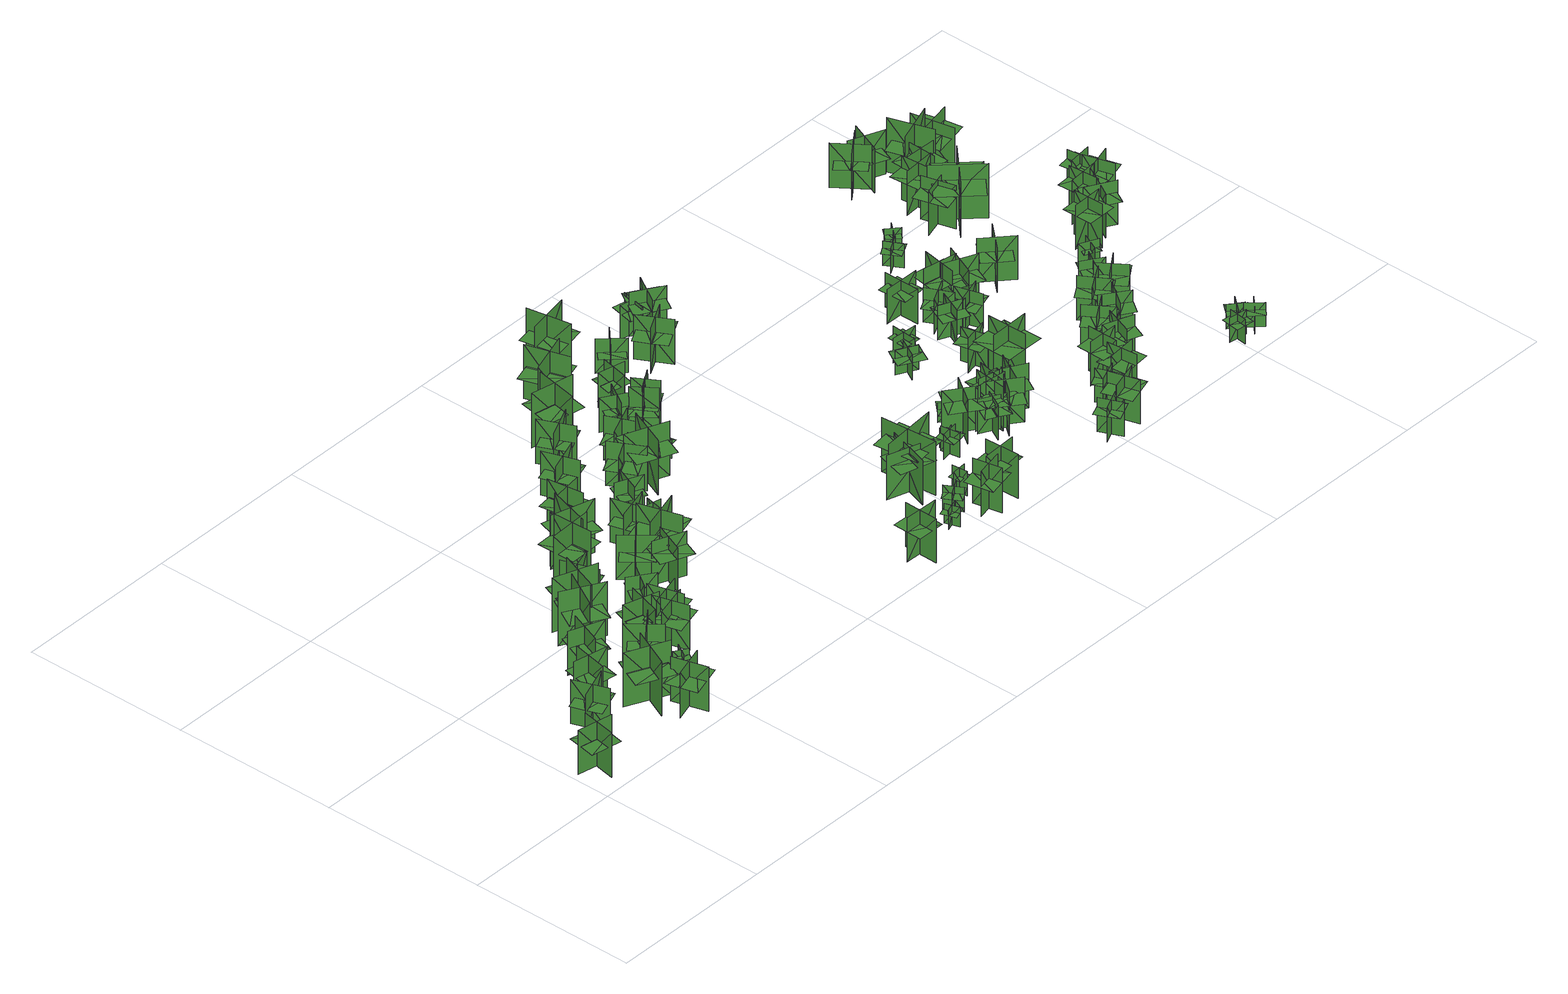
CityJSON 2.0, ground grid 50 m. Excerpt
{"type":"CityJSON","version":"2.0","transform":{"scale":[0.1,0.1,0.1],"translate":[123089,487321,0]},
"CityObjects":{
"tree1":{"type":"SolitaryVegetationObject","geometry":[{"type":"MultiSurface","lod":"1","boundaries":[[[0,1,2]],[[0,2,3]],[[4,5,6]],[[4,6,7]],[[8,9,10]],[[8,10,11]],[[8,12,13]],[[8,13,9]]]}]},
"tree2":{"type":"SolitaryVegetationObject","geometry":[{"type":"MultiSurface","lod":"1","boundaries":[[[14,15,16]],[[14,16,17]],[[18,19,20]],[[18,20,21]],[[22,23,24]],[[22,24,25]],[[22,26,27]],[[22,27,23]]]}]},
"tree3":{"type":"SolitaryVegetationObject","geometry":[{"type":"MultiSurface","lod":"1","boundaries":[[[28,29,30]],[[28,30,31]],[[32,33,34]],[[32,34,35]],[[36,37,38]],[[36,38,39]],[[36,40,41]],[[36,41,37]]]}]},
"tree4":{"type":"SolitaryVegetationObject","geometry":[{"type":"MultiSurface","lod":"1","boundaries":[[[42,43,44]],[[42,44,45]],[[46,47,48]],[[46,48,49]],[[50,51,52]],[[50,52,53]],[[50,54,55]],[[50,55,51]]]}]},
"tree5":{"type":"SolitaryVegetationObject","geometry":[{"type":"MultiSurface","lod":"1","boundaries":[[[56,57,58]],[[56,58,59]],[[60,61,62]],[[60,62,63]],[[64,65,66]],[[64,66,67]],[[64,65,68]],[[64,68,69]]]}]},
"tree6":{"type":"SolitaryVegetationObject","geometry":[{"type":"MultiSurface","lod":"1","boundaries":[[[70,71,72]],[[70,72,73]],[[74,75,76]],[[74,76,77]],[[78,79,80]],[[78,80,81]],[[78,82,83]],[[78,83,79]]]}]},
"tree7":{"type":"SolitaryVegetationObject","geometry":[{"type":"MultiSurface","lod":"1","boundaries":[[[84,85,86]],[[84,86,87]],[[88,89,90]],[[88,90,91]],[[92,93,94]],[[92,94,95]],[[92,96,97]],[[92,97,93]]]}]},
"tree8":{"type":"SolitaryVegetationObject","geometry":[{"type":"MultiSurface","lod":"1","boundaries":[[[98,99,100]],[[98,100,101]],[[102,103,104]],[[102,104,105]],[[106,107,108]],[[106,108,109]],[[106,109,110]],[[106,110,111]]]}]},
"tree9":{"type":"SolitaryVegetationObject","geometry":[{"type":"MultiSurface","lod":"1","boundaries":[[[112,113,114]],[[112,114,115]],[[116,117,118]],[[116,118,119]],[[120,121,122]],[[120,122,123]],[[120,124,125]],[[120,125,121]]]}]},
"tree10":{"type":"SolitaryVegetationObject","geometry":[{"type":"MultiSurface","lod":"1","boundaries":[[[126,127,128]],[[126,128,129]],[[130,131,132]],[[130,132,133]],[[134,135,136]],[[134,136,137]],[[134,138,139]],[[134,139,135]]]}]},
"tree11":{"type":"SolitaryVegetationObject","geometry":[{"type":"MultiSurface","lod":"1","boundaries":[[[140,141,142]],[[140,142,143]],[[144,145,146]],[[144,146,147]],[[148,149,150]],[[148,150,151]],[[148,152,153]],[[148,153,149]]]}]},
"tree12":{"type":"SolitaryVegetationObject","geometry":[{"type":"MultiSurface","lod":"1","boundaries":[[[154,155,156]],[[154,156,157]],[[158,159,160]],[[158,160,161]],[[162,163,164]],[[162,164,165]],[[162,163,166]],[[162,166,167]]]}]},
"tree13":{"type":"SolitaryVegetationObject","geometry":[{"type":"MultiSurface","lod":"1","boundaries":[[[168,169,170]],[[168,170,171]],[[172,173,174]],[[172,174,175]],[[176,177,178]],[[176,178,179]],[[176,177,180]],[[176,180,181]]]}]},
"tree14":{"type":"SolitaryVegetationObject","geometry":[{"type":"MultiSurface","lod":"1","boundaries":[[[182,183,184]],[[182,184,185]],[[186,187,188]],[[186,188,189]],[[190,191,192]],[[190,192,193]],[[190,194,195]],[[190,195,191]]]}]},
"tree15":{"type":"SolitaryVegetationObject","geometry":[{"type":"MultiSurface","lod":"1","boundaries":[[[196,197,198]],[[196,198,199]],[[200,201,202]],[[200,202,203]],[[204,205,206]],[[204,206,207]],[[204,208,209]],[[204,209,205]]]}]},
"tree16":{"type":"SolitaryVegetationObject","geometry":[{"type":"MultiSurface","lod":"1","boundaries":[[[210,211,212]],[[210,212,213]],[[214,215,216]],[[214,216,217]],[[218,219,220]],[[218,220,221]],[[218,222,223]],[[218,223,219]]]}]},
"tree17":{"type":"SolitaryVegetationObject","geometry":[{"type":"MultiSurface","lod":"1","boundaries":[[[224,225,226]],[[224,226,227]],[[228,229,230]],[[228,230,231]],[[232,233,234]],[[232,234,235]],[[232,236,237]],[[232,237,233]]]}]},
"tree18":{"type":"SolitaryVegetationObject","geometry":[{"type":"MultiSurface","lod":"1","boundaries":[[[238,239,240]],[[238,240,241]],[[242,243,244]],[[242,244,245]],[[246,247,248]],[[246,248,249]],[[246,250,251]],[[246,251,247]]]}]},
"tree19":{"type":"SolitaryVegetationObject","geometry":[{"type":"MultiSurface","lod":"1","boundaries":[[[252,253,254]],[[252,254,255]],[[256,257,258]],[[256,258,259]],[[260,261,262]],[[260,262,263]],[[260,263,264]],[[260,264,265]]]}]},
"tree20":{"type":"SolitaryVegetationObject","geometry":[{"type":"MultiSurface","lod":"1","boundaries":[[[266,267,268]],[[266,268,269]],[[270,271,272]],[[270,272,273]],[[274,275,276]],[[274,276,277]],[[274,275,278]],[[274,278,279]]]}]},
"tree21":{"type":"SolitaryVegetationObject","geometry":[{"type":"MultiSurface","lod":"1","boundaries":[[[280,281,282]],[[280,282,283]],[[284,285,286]],[[284,286,287]],[[288,289,290]],[[288,290,291]],[[288,292,293]],[[288,293,289]]]}]},
"tree22":{"type":"SolitaryVegetationObject","geometry":[{"type":"MultiSurface","lod":"1","boundaries":[[[294,295,296]],[[294,296,297]],[[298,299,300]],[[298,300,301]],[[302,303,304]],[[302,304,305]],[[302,306,307]],[[302,307,303]]]}]},
"tree23":{"type":"SolitaryVegetationObject","geometry":[{"type":"MultiSurface","lod":"1","boundaries":[[[308,309,310]],[[308,310,311]],[[312,313,314]],[[312,314,315]],[[316,317,318]],[[316,318,319]],[[316,320,321]],[[316,321,317]]]}]},
"tree24":{"type":"SolitaryVegetationObject","geometry":[{"type":"MultiSurface","lod":"1","boundaries":[[[322,323,324]],[[322,324,325]],[[326,327,328]],[[326,328,329]],[[330,331,332]],[[330,332,333]],[[330,333,334]],[[330,334,335]]]}]},
"tree25":{"type":"SolitaryVegetationObject","geometry":[{"type":"MultiSurface","lod":"1","boundaries":[[[336,337,338]],[[336,338,339]],[[340,341,342]],[[340,342,343]],[[344,345,346]],[[344,346,347]],[[344,348,349]],[[344,349,345]]]}]},
"tree26":{"type":"SolitaryVegetationObject","geometry":[{"type":"MultiSurface","lod":"1","boundaries":[[[350,351,352]],[[350,352,353]],[[354,355,356]],[[354,356,357]],[[358,359,360]],[[358,360,361]],[[358,362,363]],[[358,363,359]]]}]},
"tree27":{"type":"SolitaryVegetationObject","geometry":[{"type":"MultiSurface","lod":"1","boundaries":[[[364,365,366]],[[364,366,367]],[[368,369,370]],[[368,370,371]],[[372,373,374]],[[372,374,375]],[[372,376,377]],[[372,377,373]]]}]},
"tree28":{"type":"SolitaryVegetationObject","geometry":[{"type":"MultiSurface","lod":"1","boundaries":[[[378,379,380]],[[378,380,381]],[[382,383,384]],[[382,384,385]],[[386,387,388]],[[386,388,389]],[[386,387,390]],[[386,390,391]]]}]},
"tree29":{"type":"SolitaryVegetationObject","geometry":[{"type":"MultiSurface","lod":"1","boundaries":[[[392,393,394]],[[392,394,395]],[[396,397,398]],[[396,398,399]],[[400,401,402]],[[400,402,403]],[[400,403,404]],[[400,404,405]]]}]},
"tree30":{"type":"SolitaryVegetationObject","geometry":[{"type":"MultiSurface","lod":"1","boundaries":[[[406,407,408]],[[406,408,409]],[[410,411,412]],[[410,412,413]],[[414,415,416]],[[414,416,417]],[[414,418,419]],[[414,419,415]]]}]},
"tree31":{"type":"SolitaryVegetationObject","geometry":[{"type":"MultiSurface","lod":"1","boundaries":[[[420,421,422]],[[420,422,423]],[[424,425,426]],[[424,426,427]],[[428,429,430]],[[428,430,431]],[[428,432,433]],[[428,433,429]]]}]},
"tree32":{"type":"SolitaryVegetationObject","geometry":[{"type":"MultiSurface","lod":"1","boundaries":[[[434,435,436]],[[434,436,437]],[[438,439,440]],[[438,440,441]],[[442,443,444]],[[442,444,445]],[[442,445,446]],[[442,446,447]]]}]},
"tree33":{"type":"SolitaryVegetationObject","geometry":[{"type":"MultiSurface","lod":"1","boundaries":[[[448,449,450]],[[448,450,451]],[[452,453,454]],[[452,454,455]],[[456,457,458]],[[456,458,459]],[[456,459,460]],[[456,460,461]]]}]},
"tree34":{"type":"SolitaryVegetationObject","geometry":[{"type":"MultiSurface","lod":"1","boundaries":[[[462,463,464]],[[462,464,465]],[[466,467,468]],[[466,468,469]],[[470,471,472]],[[470,472,473]],[[470,474,475]],[[470,475,471]]]}]},
"tree35":{"type":"SolitaryVegetationObject","geometry":[{"type":"MultiSurface","lod":"1","boundaries":[[[476,477,478]],[[476,478,479]],[[480,481,482]],[[480,482,483]],[[484,485,486]],[[484,486,487]],[[484,488,489]],[[484,489,485]]]}]},
"tree36":{"type":"SolitaryVegetationObject","geometry":[{"type":"MultiSurface","lod":"1","boundaries":[[[490,491,492]],[[490,492,493]],[[494,495,496]],[[494,496,497]],[[498,499,495]],[[498,495,494]],[[500,501,491]],[[500,491,490]],[[490,491,502]],[[490,502,503]],[[490,504,505]],[[490,505,491]]]}]},
"tree37":{"type":"SolitaryVegetationObject","geometry":[{"type":"MultiSurface","lod":"1","boundaries":[[[506,507,508]],[[506,508,509]],[[510,511,512]],[[510,512,513]],[[514,515,511]],[[514,511,510]],[[516,517,507]],[[516,507,506]],[[506,507,518]],[[506,518,519]],[[506,520,521]],[[506,521,507]]]}]},
"tree38":{"type":"SolitaryVegetationObject","geometry":[{"type":"MultiSurface","lod":"1","boundaries":[[[522,523,524]],[[522,524,525]],[[526,527,528]],[[526,528,529]],[[530,531,532]],[[530,532,533]],[[530,533,534]],[[530,534,535]]]}]},
"tree39":{"type":"SolitaryVegetationObject","geometry":[{"type":"MultiSurface","lod":"1","boundaries":[[[536,537,538]],[[536,538,539]],[[540,541,542]],[[540,542,543]],[[544,545,546]],[[544,546,547]],[[544,547,548]],[[544,548,549]]]}]},
"tree40":{"type":"SolitaryVegetationObject","geometry":[{"type":"MultiSurface","lod":"1","boundaries":[[[550,551,552]],[[550,552,553]],[[554,555,556]],[[554,556,557]],[[558,559,560]],[[558,560,561]],[[558,562,563]],[[558,563,559]]]}]},
"tree41":{"type":"SolitaryVegetationObject","geometry":[{"type":"MultiSurface","lod":"1","boundaries":[[[564,565,566]],[[564,566,567]],[[568,569,570]],[[568,570,571]],[[572,573,574]],[[572,574,575]],[[572,576,577]],[[572,577,573]]]}]},
"tree42":{"type":"SolitaryVegetationObject","geometry":[{"type":"MultiSurface","lod":"1","boundaries":[[[578,579,580]],[[578,580,581]],[[582,583,584]],[[582,584,585]],[[586,587,588]],[[586,588,589]],[[586,589,590]],[[586,590,591]]]}]},
"tree43":{"type":"SolitaryVegetationObject","geometry":[{"type":"MultiSurface","lod":"1","boundaries":[[[592,593,594]],[[592,594,595]],[[596,597,598]],[[596,598,599]],[[600,601,602]],[[600,602,603]],[[600,603,604]],[[600,604,605]]]}]},
"tree44":{"type":"SolitaryVegetationObject","geometry":[{"type":"MultiSurface","lod":"1","boundaries":[[[606,607,608]],[[606,608,609]],[[610,611,612]],[[610,612,613]],[[614,615,616]],[[614,616,617]],[[614,618,619]],[[614,619,615]]]}]},
"tree45":{"type":"SolitaryVegetationObject","geometry":[{"type":"MultiSurface","lod":"1","boundaries":[[[620,621,622]],[[620,622,623]],[[624,625,626]],[[624,626,627]],[[628,629,630]],[[628,630,631]],[[628,631,632]],[[628,632,633]]]}]},
"tree46":{"type":"SolitaryVegetationObject","geometry":[{"type":"MultiSurface","lod":"1","boundaries":[[[634,635,636]],[[634,636,637]],[[638,639,640]],[[638,640,641]],[[642,643,644]],[[642,644,645]],[[642,646,647]],[[642,647,643]]]}]},
"tree47":{"type":"SolitaryVegetationObject","geometry":[{"type":"MultiSurface","lod":"1","boundaries":[[[648,649,650]],[[648,650,651]],[[652,653,654]],[[652,654,655]],[[656,657,658]],[[656,658,659]],[[656,659,660]],[[656,660,661]]]}]},
"tree48":{"type":"SolitaryVegetationObject","geometry":[{"type":"MultiSurface","lod":"1","boundaries":[[[662,663,664]],[[662,664,665]],[[666,667,668]],[[666,668,669]],[[670,671,672]],[[670,672,673]],[[670,673,674]],[[670,674,675]]]}]},
"tree49":{"type":"SolitaryVegetationObject","geometry":[{"type":"MultiSurface","lod":"1","boundaries":[[[676,677,678]],[[676,678,679]],[[680,681,682]],[[680,682,683]],[[684,685,686]],[[684,686,687]],[[684,685,688]],[[684,688,689]]]}]},
"tree50":{"type":"SolitaryVegetationObject","geometry":[{"type":"MultiSurface","lod":"1","boundaries":[[[690,691,692]],[[690,692,693]],[[694,695,696]],[[694,696,697]],[[698,699,700]],[[698,700,701]],[[698,701,702]],[[698,702,703]]]}]},
"tree51":{"type":"SolitaryVegetationObject","geometry":[{"type":"MultiSurface","lod":"1","boundaries":[[[704,705,706]],[[704,706,707]],[[708,709,710]],[[708,710,711]],[[712,713,714]],[[712,714,715]],[[712,715,716]],[[712,716,717]]]}]},
"tree52":{"type":"SolitaryVegetationObject","geometry":[{"type":"MultiSurface","lod":"1","boundaries":[[[718,719,720]],[[718,720,721]],[[722,723,724]],[[722,724,725]],[[726,727,728]],[[726,728,729]],[[726,729,730]],[[726,730,731]]]}]},
"tree53":{"type":"SolitaryVegetationObject","geometry":[{"type":"MultiSurface","lod":"1","boundaries":[[[732,733,734]],[[732,734,735]],[[736,737,738]],[[736,738,739]],[[740,741,742]],[[740,742,743]],[[740,741,744]],[[740,744,745]]]}]},
"tree54":{"type":"SolitaryVegetationObject","geometry":[{"type":"MultiSurface","lod":"1","boundaries":[[[746,747,748]],[[746,748,749]],[[750,751,752]],[[750,752,753]],[[754,755,756]],[[754,756,757]],[[754,757,758]],[[754,758,759]]]}]},
"tree55":{"type":"SolitaryVegetationObject","geometry":[{"type":"MultiSurface","lod":"1","boundaries":[[[760,761,762]],[[760,762,763]],[[764,765,766]],[[764,766,767]],[[768,769,770]],[[768,770,771]],[[768,771,772]],[[768,772,773]]]}]},
"tree56":{"type":"SolitaryVegetationObject","geometry":[{"type":"MultiSurface","lod":"1","boundaries":[[[774,775,776]],[[774,776,777]],[[778,779,780]],[[778,780,781]],[[782,783,784]],[[782,784,785]],[[782,785,786]],[[782,786,787]]]}]},
"tree57":{"type":"SolitaryVegetationObject","geometry":[{"type":"MultiSurface","lod":"1","boundaries":[[[788,789,790]],[[788,790,791]],[[792,793,794]],[[792,794,795]],[[796,797,798]],[[796,798,799]],[[796,797,800]],[[796,800,801]]]}]},
"tree58":{"type":"SolitaryVegetationObject","geometry":[{"type":"MultiSurface","lod":"1","boundaries":[[[802,803,804]],[[802,804,805]],[[806,807,808]],[[806,808,809]],[[810,811,812]],[[810,812,813]],[[810,813,814]],[[810,814,815]]]}]},
"tree59":{"type":"SolitaryVegetationObject","geometry":[{"type":"MultiSurface","lod":"1","boundaries":[[[816,817,818]],[[816,818,819]],[[820,821,822]],[[820,822,823]],[[824,825,826]],[[824,826,827]],[[824,825,828]],[[824,828,829]]]}]},
"tree60":{"type":"SolitaryVegetationObject","geometry":[{"type":"MultiSurface","lod":"1","boundaries":[[[830,831,832]],[[830,832,833]],[[834,835,836]],[[834,836,837]],[[838,839,840]],[[838,840,841]],[[838,841,842]],[[838,842,843]]]}]},
"tree61":{"type":"SolitaryVegetationObject","geometry":[{"type":"MultiSurface","lod":"1","boundaries":[[[844,845,846]],[[844,846,847]],[[848,849,850]],[[848,850,851]],[[852,853,854]],[[852,854,855]],[[852,855,856]],[[852,856,857]]]}]},
"tree62":{"type":"SolitaryVegetationObject","geometry":[{"type":"MultiSurface","lod":"1","boundaries":[[[858,859,860]],[[858,860,861]],[[862,863,864]],[[862,864,865]],[[866,867,868]],[[866,868,869]],[[866,869,870]],[[866,870,871]]]}]},
"tree63":{"type":"SolitaryVegetationObject","geometry":[{"type":"MultiSurface","lod":"1","boundaries":[[[872,873,874]],[[872,874,875]],[[876,877,878]],[[876,878,879]],[[880,881,882]],[[880,882,883]],[[880,883,884]],[[880,884,885]]]}]},
"tree64":{"type":"SolitaryVegetationObject","geometry":[{"type":"MultiSurface","lod":"1","boundaries":[[[886,887,888]],[[886,888,889]],[[890,891,892]],[[890,892,893]],[[894,895,896]],[[894,896,897]],[[894,897,898]],[[894,898,899]]]}]},
"tree65":{"type":"SolitaryVegetationObject","geometry":[{"type":"MultiSurface","lod":"1","boundaries":[[[900,901,902]],[[900,902,903]],[[904,905,906]],[[904,906,907]],[[908,909,910]],[[908,910,911]],[[908,911,912]],[[908,912,913]]]}]},
"tree66":{"type":"SolitaryVegetationObject","geometry":[{"type":"MultiSurface","lod":"1","boundaries":[[[914,915,916]],[[914,916,917]],[[918,919,920]],[[918,920,921]],[[922,923,924]],[[922,924,925]],[[922,925,926]],[[922,926,927]]]}]},
"tree67":{"type":"SolitaryVegetationObject","geometry":[{"type":"MultiSurface","lod":"1","boundaries":[[[928,929,930]],[[928,930,931]],[[932,933,934]],[[932,934,935]],[[936,937,938]],[[936,938,939]],[[936,939,940]],[[936,940,941]]]}]},
"tree68":{"type":"SolitaryVegetationObject","geometry":[{"type":"MultiSurface","lod":"1","boundaries":[[[942,943,944]],[[942,944,945]],[[946,947,948]],[[946,948,949]],[[950,951,952]],[[950,952,953]],[[950,953,954]],[[950,954,955]]]}]},
"tree69":{"type":"SolitaryVegetationObject","geometry":[{"type":"MultiSurface","lod":"1","boundaries":[[[956,957,958]],[[956,958,959]],[[960,961,962]],[[960,962,963]],[[964,965,966]],[[964,966,967]],[[964,967,968]],[[964,968,969]]]}]},
"tree70":{"type":"SolitaryVegetationObject","geometry":[{"type":"MultiSurface","lod":"1","boundaries":[[[970,971,972]],[[970,972,973]],[[974,975,976]],[[974,976,977]],[[978,979,980]],[[978,980,981]],[[978,981,982]],[[978,982,983]]]}]},
"tree71":{"type":"SolitaryVegetationObject","geometry":[{"type":"MultiSurface","lod":"1","boundaries":[[[984,985,986]],[[984,986,987]],[[988,989,990]],[[988,990,991]],[[992,993,994]],[[992,994,995]],[[992,993,996]],[[992,996,997]]]}]},
"tree72":{"type":"SolitaryVegetationObject","geometry":[{"type":"MultiSurface","lod":"1","boundaries":[[[998,999,1000]],[[998,1000,1001]],[[1002,1003,1004]],[[1002,1004,1005]],[[1006,1007,1008]],[[1006,1008,1009]],[[1006,1007,1010]],[[1006,1010,1011]]]}]},
"tree73":{"type":"SolitaryVegetationObject","geometry":[{"type":"MultiSurface","lod":"1","boundaries":[[[1012,1013,1014]],[[1012,1014,1015]],[[1016,1017,1018]],[[1016,1018,1019]],[[1020,1021,1022]],[[1020,1022,1023]],[[1020,1023,1024]],[[1020,1024,1025]]]}]},
"tree74":{"type":"SolitaryVegetationObject","geometry":[{"type":"MultiSurface","lod":"1","boundaries":[[[1026,1027,1028]],[[1026,1028,1029]],[[1030,1031,1032]],[[1030,1032,1033]],[[1034,1035,1036]],[[1034,1036,1037]],[[1034,1037,1038]],[[1034,1038,1039]]]}]},
"tree75":{"type":"SolitaryVegetationObject","geometry":[{"type":"MultiSurface","lod":"1","boundaries":[[[1040,1041,1042]],[[1040,1042,1043]],[[1044,1045,1046]],[[1044,1046,1047]],[[1048,1049,1050]],[[1048,1050,1051]],[[1048,1049,1052]],[[1048,1052,1053]]]}]},
"tree76":{"type":"SolitaryVegetationObject","geometry":[{"type":"MultiSurface","lod":"1","boundaries":[[[1054,1055,1056]],[[1054,1056,1057]],[[1058,1059,1060]],[[1058,1060,1061]],[[1062,1063,1064]],[[1062,1064,1065]],[[1062,1063,1066]],[[1062,1066,1067]]]}]},
"tree77":{"type":"SolitaryVegetationObject","geometry":[{"type":"MultiSurface","lod":"1","boundaries":[[[1068,1069,1070]],[[1068,1070,1071]],[[1072,1073,1074]],[[1072,1074,1075]],[[1076,1077,1078]],[[1076,1078,1079]],[[1076,1079,1080]],[[1076,1080,1081]]]}]},
"tree78":{"type":"SolitaryVegetationObject","geometry":[{"type":"MultiSurface","lod":"1","boundaries":[[[1082,1083,1084]],[[1082,1084,1085]],[[1086,1087,1088]],[[1086,1088,1089]],[[1090,1091,1092]],[[1090,1092,1093]],[[1090,1093,1094]],[[1090,1094,1095]]]}]},
"tree79":{"type":"SolitaryVegetationObject","geometry":[{"type":"MultiSurface","lod":"1","boundaries":[[[1096,1097,1098]],[[1096,1098,1099]],[[1100,1101,1102]],[[1100,1102,1103]],[[1104,1105,1106]],[[1104,1106,1107]],[[1104,1107,1108]],[[1104,1108,1109]]]}]},
"tree80":{"type":"SolitaryVegetationObject","geometry":[{"type":"MultiSurface","lod":"1","boundaries":[[[1110,1111,1112]],[[1110,1112,1113]],[[1114,1115,1116]],[[1114,1116,1117]],[[1118,1119,1120]],[[1118,1120,1121]],[[1118,1121,1122]],[[1118,1122,1123]]]}]},
"tree81":{"type":"SolitaryVegetationObject","geometry":[{"type":"MultiSurface","lod":"1","boundaries":[[[1124,1125,1126]],[[1124,1126,1127]],[[1128,1129,1130]],[[1128,1130,1131]],[[1132,1133,1134]],[[1132,1134,1135]],[[1132,1135,1136]],[[1132,1136,1137]]]}]},
"tree82":{"type":"SolitaryVegetationObject","geometry":[{"type":"MultiSurface","lod":"1","boundaries":[[[1138,1139,1140]],[[1138,1140,1141]],[[1142,1143,1144]],[[1142,1144,1145]],[[1146,1147,1148]],[[1146,1148,1149]],[[1146,1149,1150]],[[1146,1150,1151]]]}]},
"tree83":{"type":"SolitaryVegetationObject","geometry":[{"type":"MultiSurface","lod":"1","boundaries":[[[1152,1153,1154]],[[1152,1154,1155]],[[1156,1157,1158]],[[1156,1158,1159]],[[1160,1161,1162]],[[1160,1162,1163]],[[1160,1163,1164]],[[1160,1164,1165]]]}]},
"tree84":{"type":"SolitaryVegetationObject","geometry":[{"type":"MultiSurface","lod":"1","boundaries":[[[1166,1167,1168]],[[1166,1168,1169]],[[1170,1171,1172]],[[1170,1172,1173]],[[1174,1175,1176]],[[1174,1176,1177]],[[1174,1177,1178]],[[1174,1178,1179]]]}]},
"tree85":{"type":"SolitaryVegetationObject","geometry":[{"type":"MultiSurface","lod":"1","boundaries":[[[1180,1181,1182]],[[1180,1182,1183]],[[1184,1185,1186]],[[1184,1186,1187]],[[1188,1189,1190]],[[1188,1190,1191]],[[1188,1191,1192]],[[1188,1192,1193]]]}]},
"tree86":{"type":"SolitaryVegetationObject","geometry":[{"type":"MultiSurface","lod":"1","boundaries":[[[1194,1195,1196]],[[1194,1196,1197]],[[1198,1199,1200]],[[1198,1200,1201]],[[1202,1203,1204]],[[1202,1204,1205]],[[1202,1205,1206]],[[1202,1206,1207]]]}]},
"tree87":{"type":"SolitaryVegetationObject","geometry":[{"type":"MultiSurface","lod":"1","boundaries":[[[1208,1209,1210]],[[1208,1210,1211]],[[1212,1213,1214]],[[1212,1214,1215]],[[1216,1217,1218]],[[1216,1218,1219]],[[1216,1219,1220]],[[1216,1220,1221]]]}]},
"tree88":{"type":"SolitaryVegetationObject","geometry":[{"type":"MultiSurface","lod":"1","boundaries":[[[1222,1223,1224]],[[1222,1224,1225]],[[1226,1227,1228]],[[1226,1228,1229]],[[1230,1231,1232]],[[1230,1232,1233]],[[1230,1233,1234]],[[1230,1234,1235]]]}]},
"tree89":{"type":"SolitaryVegetationObject","geometry":[{"type":"MultiSurface","lod":"1","boundaries":[[[1236,1237,1238]],[[1236,1238,1239]],[[1240,1241,1242]],[[1240,1242,1243]],[[1244,1245,1246]],[[1244,1246,1247]],[[1244,1247,1248]],[[1244,1248,1249]]]}]},
"tree90":{"type":"SolitaryVegetationObject","geometry":[{"type":"MultiSurface","lod":"1","boundaries":[[[1250,1251,1252]],[[1250,1252,1253]],[[1254,1255,1256]],[[1254,1256,1257]],[[1258,1259,1260]],[[1258,1260,1261]],[[1258,1261,1262]],[[1258,1262,1263]]]}]},
"tree91":{"type":"SolitaryVegetationObject","geometry":[{"type":"MultiSurface","lod":"1","boundaries":[[[1264,1265,1266]],[[1264,1266,1267]],[[1268,1269,1270]],[[1268,1270,1271]],[[1272,1273,1274]],[[1272,1274,1275]],[[1272,1276,1277]],[[1272,1277,1273]]]}]},
"tree92":{"type":"SolitaryVegetationObject","geometry":[{"type":"MultiSurface","lod":"1","boundaries":[[[1278,1279,1280]],[[1278,1280,1281]],[[1282,1283,1284]],[[1282,1284,1285]],[[1286,1287,1288]],[[1286,1288,1289]],[[1286,1289,1290]],[[1286,1290,1291]]]}]},
"tree93":{"type":"SolitaryVegetationObject","geometry":[{"type":"MultiSurface","lod":"1","boundaries":[[[1292,1293,1294]],[[1292,1294,1295]],[[1296,1297,1298]],[[1296,1298,1299]],[[1300,1301,1302]],[[1300,1302,1303]],[[1300,1304,1305]],[[1300,1305,1301]]]}]},
"tree94":{"type":"SolitaryVegetationObject","geometry":[{"type":"MultiSurface","lod":"1","boundaries":[[[1306,1307,1308]],[[1306,1308,1309]],[[1310,1311,1312]],[[1310,1312,1313]],[[1314,1315,1316]],[[1314,1316,1317]],[[1314,1317,1318]],[[1314,1318,1319]]]}]},
"tree95":{"type":"SolitaryVegetationObject","geometry":[{"type":"MultiSurface","lod":"1","boundaries":[[[1320,1321,1322]],[[1320,1322,1323]],[[1324,1325,1326]],[[1324,1326,1327]],[[1328,1329,1330]],[[1328,1330,1331]],[[1328,1331,1332]],[[1328,1332,1333]]]}]},
"tree96":{"type":"SolitaryVegetationObject","geometry":[{"type":"MultiSurface","lod":"1","boundaries":[[[1334,1335,1336]],[[1334,1336,1337]],[[1338,1339,1340]],[[1338,1340,1341]],[[1342,1343,1344]],[[1342,1344,1345]],[[1342,1346,1347]],[[1342,1347,1343]]]}]},
"tree97":{"type":"SolitaryVegetationObject","geometry":[{"type":"MultiSurface","lod":"1","boundaries":[[[1348,1349,1350]],[[1348,1350,1351]],[[1352,1353,1354]],[[1352,1354,1355]],[[1356,1357,1358]],[[1356,1358,1359]],[[1356,1359,1360]],[[1356,1360,1361]]]}]},
"tree98":{"type":"SolitaryVegetationObject","geometry":[{"type":"MultiSurface","lod":"1","boundaries":[[[1362,1363,1364]],[[1362,1364,1365]],[[1366,1367,1368]],[[1366,1368,1369]],[[1370,1371,1372]],[[1370,1372,1373]],[[1370,1373,1374]],[[1370,1374,1375]]]}]},
"tree99":{"type":"SolitaryVegetationObject","geometry":[{"type":"MultiSurface","lod":"1","boundaries":[[[1376,1377,1378]],[[1376,1378,1379]],[[1380,1381,1382]],[[1380,1382,1383]],[[1384,1385,1386]],[[1384,1386,1387]],[[1384,1387,1388]],[[1384,1388,1389]]]}]},
"tree100":{"type":"SolitaryVegetationObject","geometry":[{"type":"MultiSurface","lod":"1","boundaries":[[[1390,1391,1392]],[[1390,1392,1393]],[[1394,1395,1396]],[[1394,1396,1397]],[[1398,1399,1400]],[[1398,1400,1401]],[[1398,1401,1402]],[[1398,1402,1403]]]}]}
},
"vertices":[
[116,87,19],[10,107,19],[10,107,159],[116,87,159],[77,143,19],[77,143,159],[57,36,159],[57,36,19],[108,84,105],[16,102,105],[7,58,105],[100,41,105],[117,129,105],[24,146,105],
[134,190,20],[236,227,20],[236,227,160],[134,190,160],[196,162,20],[196,162,160],[159,263,160],[159,263,20],[139,196,106],[228,229,106],[213,270,106],[124,238,106],[155,153,106],[243,186,106],
[275,344,19],[254,238,19],[254,238,160],[275,344,160],[219,306,19],[219,306,160],[325,285,160],[325,285,19],[278,336,106],[259,243,106],[303,235,106],[321,328,106],[233,345,106],[215,252,106],
[424,157,16],[304,213,16],[304,213,187],[424,157,187],[395,235,16],[395,235,187],[339,115,187],[339,115,16],[414,156,121],[310,205,121],[287,156,121],[391,107,121],[438,206,121],[334,255,121],
[462,102,19],[361,72,19],[361,72,160],[462,102,160],[399,136,19],[429,35,19],[429,35,160],[399,136,160],[462,106,113],[360,75,113],[375,25,113],[477,55,113],[348,116,113],[449,147,113],
[368,430,21],[328,329,21],[328,329,161],[368,430,161],[306,402,21],[306,402,161],[406,363,161],[406,363,21],[369,422,107],[334,334,107],[375,318,107],[410,406,107],[327,438,107],[292,351,107],
[422,240,22],[506,308,22],[506,308,162],[422,240,162],[489,233,22],[489,233,162],[422,318,162],[422,318,22],[425,248,108],[498,307,108],[471,341,108],[397,282,108],[453,212,108],[527,271,108],
[501,182,24],[524,220,24],[524,220,86],[501,182,86],[530,189,24],[492,211,24],[492,211,86],[530,189,86],[530,189,68],[541,208,68],[503,230,68],[492,211,68],[480,192,68],[518,170,68],
[468,529,17],[404,413,17],[404,413,188],[468,529,188],[389,506,17],[389,506,188],[504,442,188],[504,442,17],[468,519,122],[413,418,122],[460,392,122],[516,494,122],[420,546,122],[364,445,122],
[542,506,21],[418,552,21],[418,552,193],[542,506,193],[507,581,21],[507,581,193],[461,457,193],[461,457,21],[532,504,127],[424,544,127],[405,494,127],[513,453,127],[552,556,127],[444,596,127],
[588,341,19],[484,373,19],[484,373,159],[588,341,159],[555,401,19],[555,401,159],[524,298,159],[524,298,19],[580,339,105],[489,367,105],[477,325,105],[567,297,105],[593,383,105],[503,411,105],
[593,243,18],[565,345,18],[565,345,159],[593,243,159],[629,306,18],[527,278,18],[527,278,159],[629,306,159],[597,244,112],[568,346,112],[517,332,112],[546,230,112],[610,357,112],[638,255,112],
[618,282,21],[589,384,21],[589,384,162],[618,282,162],[652,345,21],[551,316,21],[551,316,162],[652,345,162],[621,283,115],[592,385,115],[541,370,115],[570,268,115],[633,396,115],[662,295,115],
[518,613,24],[553,510,24],[553,510,164],[518,613,164],[488,552,24],[488,552,164],[591,587,164],[591,587,24],[524,608,110],[555,518,110],[596,533,110],[566,622,110],[481,593,110],[511,504,110],
[657,479,22],[609,409,22],[609,409,131],[657,479,131],[605,469,22],[605,469,131],[675,421,131],[675,421,22],[656,472,89],[615,412,89],[643,392,89],[685,453,89],[627,492,89],[586,432,89],
[631,609,21],[627,741,21],[627,741,192],[631,609,192],[687,670,21],[687,670,192],[555,666,192],[555,666,21],[625,617,126],[622,733,126],[569,731,126],[572,616,126],[681,619,126],[678,734,126],
[695,578,21],[764,494,21],[764,494,161],[695,578,161],[689,510,21],[689,510,161],[773,579,161],[773,579,21],[703,575,107],[763,502,107],[797,530,107],[737,603,107],[668,546,107],[728,473,107],
[618,731,20],[745,694,20],[745,694,191],[618,731,191],[658,659,20],[658,659,191],[695,786,191],[695,786,20],[627,734,125],[738,701,125],[753,753,125],[642,785,125],[612,680,125],[723,648,125],
[794,518,21],[757,426,21],[757,426,160],[794,518,160],[733,493,21],[825,455,21],[825,455,160],[733,493,160],[733,493,121],[714,447,121],[807,409,121],[825,455,121],[844,502,121],[752,539,121],
[757,518,21],[881,555,21],[881,555,193],[757,518,193],[835,477,21],[798,601,21],[798,601,193],[835,477,193],[759,514,136],[882,551,136],[864,613,136],[740,576,136],[897,501,136],[773,464,136],
[774,758,21],[758,865,21],[758,865,161],[774,758,161],[814,813,21],[814,813,161],[707,797,161],[707,797,21],[769,765,107],[755,858,107],[711,852,107],[725,758,107],[814,771,107],[800,865,107],
[775,623,19],[879,652,19],[879,652,159],[775,623,159],[835,590,19],[835,590,159],[805,695,159],[805,695,19],[781,629,105],[872,655,105],[860,697,105],[769,671,105],[793,585,105],[884,611,105],
[811,884,21],[913,919,21],[913,919,161],[811,884,161],[872,855,21],[872,855,161],[837,957,161],[837,957,21],[816,890,107],[906,921,107],[891,962,107],[802,932,107],[831,847,107],[920,878,107],
[931,642,20],[941,690,20],[941,690,85],[931,642,85],[960,661,20],[912,671,20],[912,671,85],[960,661,85],[955,663,61],[959,683,61],[925,690,61],[921,670,61],[917,650,61],[951,643,61],
[887,753,22],[964,719,22],[964,719,131],[887,753,131],[907,704,22],[907,704,131],[940,781,131],[940,781,22],[893,753,89],[961,724,89],[974,755,89],[907,785,89],[879,721,89],[946,692,89],
[1043,844,19],[948,792,19],[948,792,159],[1043,844,159],[978,862,19],[978,862,159],[1030,767,159],[1030,767,19],[1039,836,105],[956,791,105],[977,753,105],[1060,798,105],[1017,876,105],[934,832,105],
[916,982,18],[1014,1028,18],[1014,1028,158],[916,982,158],[980,960,18],[980,960,158],[933,1057,158],[933,1057,18],[920,988,104],[1006,1029,104],[986,1069,104],[901,1028,104],[940,947,104],[1025,988,104],
[1038,737,17],[1088,856,17],[1088,856,189],[1038,737,189],[1119,770,17],[1000,820,17],[1000,820,189],[1119,770,189],[1042,735,132],[1092,854,132],[1032,879,132],[982,760,132],[1140,834,132],[1090,715,132],
[1286,122,17],[1284,17,17],[1284,17,156],[1286,122,156],[1238,75,17],[1238,75,156],[1343,73,156],[1343,73,17],[1238,75,112],[1237,31,112],[1321,30,112],[1322,74,112],[1322,117,112],[1239,119,112],
[1122,915,16],[1023,872,16],[1023,872,157],[1122,915,157],[1059,939,16],[1059,939,157],[1102,840,157],[1102,840,16],[1118,908,103],[1031,871,103],[1049,830,103],[1135,868,103],[1100,950,103],[1013,913,103],
[1105,1083,19],[975,1108,19],[975,1108,190],[1105,1083,190],[1058,1152,19],[1058,1152,190],[1033,1022,190],[1033,1022,19],[1096,1080,124],[983,1102,124],[972,1049,124],[1086,1027,124],[1106,1134,124],[993,1156,124],
[1186,835,22],[1143,825,22],[1143,825,83],[1186,835,83],[1161,851,22],[1171,808,22],[1171,808,83],[1161,851,83],[1161,851,66],[1139,846,66],[1150,803,66],[1171,808,66],[1193,813,66],[1183,856,66],
[1429,118,12],[1443,76,12],[1443,76,74],[1429,118,74],[1416,91,12],[1458,106,12],[1458,106,74],[1416,91,74],[1416,91,56],[1423,70,56],[1465,85,56],[1458,106,56],[1450,127,56],[1408,112,56],
[1154,963,23],[1197,1035,23],[1197,1035,132],[1154,963,132],[1205,975,23],[1205,975,132],[1133,1019,132],[1133,1019,23],[1153,969,90],[1192,1032,90],[1162,1049,90],[1124,987,90],[1184,950,90],[1222,1013,90],
[1159,1135,19],[1119,1261,19],[1119,1261,190],[1159,1135,190],[1197,1209,19],[1197,1209,190],[1070,1169,190],[1070,1169,19],[1152,1141,124],[1116,1251,124],[1065,1235,124],[1100,1125,124],[1205,1158,124],[1169,1268,124],
[1246,964,90],[1185,918,90],[1209,886,91],[1270,932,91],[1240,911,90],[1194,972,90],[1190,969,160],[1236,908,160],[1236,908,20],[1190,969,20],[1244,966,20],[1183,920,20],[1185,918,160],[1246,964,160],[1223,995,91],[1162,949,91],
[1259,923,93],[1219,988,93],[1185,967,93],[1225,902,93],[1207,934,93],[1272,974,93],[1270,978,163],[1205,938,163],[1205,938,23],[1270,978,23],[1262,925,23],[1222,990,23],[1219,988,163],[1259,923,163],[1292,943,93],[1252,1008,93],
[1500,112,11],[1471,160,11],[1471,160,88],[1500,112,88],[1509,148,11],[1462,119,11],[1462,119,88],[1509,148,88],[1509,148,67],[1495,172,67],[1447,143,67],[1462,119,67],[1476,96,67],[1523,124,67],
[1403,289,16],[1536,247,16],[1536,247,156],[1403,289,156],[1447,206,16],[1447,206,156],[1489,339,156],[1489,339,16],[1414,285,119],[1402,240,119],[1508,212,119],[1520,257,119],[1532,302,119],[1427,330,119],
[1598,85,10],[1514,68,10],[1514,68,152],[1598,85,152],[1543,121,10],[1560,38,10],[1560,38,152],[1543,121,152],[1543,121,106],[1560,38,106],[1606,47,106],[1589,131,106],[1498,112,106],[1514,28,106],
[1296,1075,19],[1214,1093,19],[1214,1093,128],[1296,1075,128],[1267,1119,19],[1267,1119,128],[1249,1037,128],[1249,1037,19],[1290,1073,86],[1218,1088,86],[1211,1055,86],[1283,1040,86],[1297,1108,86],[1226,1123,86],
[1488,380,13],[1502,210,13],[1502,210,184],[1488,380,184],[1414,292,13],[1414,292,184],[1585,306,184],[1585,306,13],[1489,365,139],[1433,358,139],[1449,225,139],[1506,233,139],[1562,240,139],[1546,372,139],
[1573,177,11],[1529,173,11],[1529,173,89],[1573,177,89],[1550,196,11],[1550,196,89],[1555,151,89],[1555,151,11],[1551,195,64],[1532,193,64],[1535,157,64],[1554,159,64],[1573,160,64],[1569,196,64],
[1237,1355,20],[1262,1225,20],[1262,1225,192],[1237,1355,192],[1191,1286,20],[1191,1286,192],[1321,1310,192],[1321,1310,20],[1244,1347,126],[1265,1234,126],[1318,1244,126],[1297,1357,126],[1189,1337,126],[1211,1224,126],
[1675,105,13],[1571,100,13],[1571,100,152],[1675,105,152],[1626,150,13],[1626,150,152],[1630,45,152],[1630,45,13],[1626,150,108],[1582,148,108],[1586,64,108],[1629,66,108],[1673,68,108],[1669,152,108],
[1317,1193,20],[1375,1133,20],[1375,1133,129],[1317,1193,129],[1316,1141,20],[1316,1141,129],[1377,1199,129],[1377,1199,20],[1323,1192,87],[1374,1139,87],[1399,1163,87],[1348,1216,87],[1298,1167,87],[1349,1114,87],
[1684,304,14],[1630,295,14],[1630,295,91],[1684,304,91],[1654,326,14],[1663,271,14],[1663,271,91],[1654,326,91],[1654,326,69],[1627,321,69],[1636,267,69],[1663,271,69],[1691,276,69],[1682,330,69],
[1678,295,14],[1662,336,14],[1662,336,75],[1678,295,75],[1690,322,14],[1649,306,14],[1649,306,75],[1690,322,75],[1690,322,58],[1682,342,58],[1641,327,58],[1649,306,58],[1657,285,58],[1698,301,58],
[1413,1091,17],[1506,1141,17],[1506,1141,158],[1413,1091,158],[1482,1070,17],[1431,1163,17],[1431,1163,158],[1482,1070,158],[1414,1088,111],[1507,1138,111],[1482,1185,111],[1389,1134,111],[1528,1100,111],[1435,1050,111],
[1787,310,14],[1705,367,14],[1705,367,152],[1787,310,152],[1776,375,14],[1719,293,14],[1719,293,152],[1776,375,152],[1776,375,114],[1735,404,114],[1678,322,114],[1719,293,114],[1760,265,114],[1817,347,114],
[1735,408,16],[1735,408,78],[1773,372,78],[1773,372,16],[1771,409,16],[1771,409,78],[1735,371,78],[1735,371,16],[1776,415,58],[1757,433,58],[1713,386,58],[1732,368,58],[1752,350,58],[1796,396,58],
[1546,1226,17],[1470,1243,17],[1470,1243,125],[1546,1226,125],[1518,1270,17],[1501,1194,17],[1501,1194,125],[1518,1270,125],[1518,1270,95],[1481,1278,95],[1464,1203,95],[1501,1194,95],[1539,1186,95],[1556,1261,95],
[1821,317,14],[1782,245,14],[1782,245,123],[1821,317,123],[1768,301,14],[1840,262,14],[1840,262,123],[1768,301,123],[1819,318,87],[1780,246,87],[1816,226,87],[1855,299,87],[1751,262,87],[1790,334,87],
[1495,1235,17],[1581,1184,17],[1581,1184,155],[1495,1235,155],[1511,1171,17],[1562,1256,17],[1562,1256,155],[1511,1171,155],[1511,1171,116],[1554,1145,116],[1605,1230,116],[1562,1256,116],[1520,1282,116],[1468,1196,116],
[1516,1263,19],[1569,1206,19],[1569,1206,127],[1516,1263,127],[1514,1211,19],[1570,1264,19],[1570,1264,127],[1514,1211,127],[1514,1211,97],[1540,1183,97],[1597,1236,97],[1570,1264,97],[1544,1293,97],[1487,1240,97],
[1821,262,12],[1833,361,12],[1833,361,151],[1821,262,151],[1873,302,12],[1774,314,12],[1774,314,151],[1873,302,151],[1873,302,112],[1879,352,112],[1780,364,112],[1774,314,112],[1769,265,112],[1867,253,112],
[1817,238,11],[1881,322,11],[1881,322,152],[1817,238,152],[1888,248,11],[1804,312,11],[1804,312,152],[1888,248,152],[1819,236,105],[1883,320,105],[1841,352,105],[1777,268,105],[1917,294,105],[1854,210,105],
[1807,333,11],[1904,312,11],[1904,312,150],[1807,333,150],[1842,277,11],[1863,374,11],[1863,374,150],[1842,277,150],[1842,277,111],[1891,266,111],[1912,363,111],[1863,374,111],[1815,385,111],[1793,287,111],
[1870,260,11],[1922,352,11],[1922,352,152],[1870,260,152],[1939,280,11],[1847,332,11],[1847,332,152],[1939,280,152],[1873,259,105],[1924,351,105],[1878,377,105],[1826,285,105],[1962,330,105],[1910,238,105],
[2026,65,11],[1961,35,11],[1961,35,119],[2026,65,119],[1977,83,11],[2006,18,11],[2006,18,119],[1977,83,119],[1977,83,90],[1945,69,90],[1975,4,90],[2006,18,90],[2038,32,90],[2008,97,90],
[1863,636,14],[1863,636,92],[1831,577,92],[1831,577,14],[1875,593,14],[1875,593,92],[1818,623,92],[1818,623,14],[1884,588,67],[1900,617,67],[1829,655,67],[1813,626,67],[1797,596,67],[1868,558,67],
[2051,114,7],[2078,26,7],[2078,26,146],[2051,114,146],[2020,54,7],[2108,82,7],[2108,82,146],[2020,54,146],[2020,54,110],[2033,12,110],[2121,39,110],[2108,82,110],[2095,124,110],[2007,97,110],
[1890,692,17],[1883,614,17],[1883,614,95],[1890,692,95],[1850,658,17],[1850,658,95],[1928,651,95],[1928,651,17],[1890,685,75],[1864,686,75],[1860,626,75],[1886,624,75],[1912,623,75],[1915,683,75],
[2041,119,16],[2108,146,16],[2108,146,124],[2041,119,124],[2090,99,16],[2062,165,16],[2062,165,124],[2090,99,124],[2090,99,96],[2122,112,96],[2094,178,96],[2062,165,96],[2031,152,96],[2058,86,96],
[1940,399,10],[2062,401,10],[2062,401,180],[1940,399,180],[1998,343,10],[1996,464,10],[1996,464,180],[1998,343,180],[1998,343,132],[2059,343,132],[2057,465,132],[1996,464,132],[1935,463,132],[1937,342,132],
[1950,493,11],[2025,510,11],[2025,510,119],[1950,493,119],[1993,465,11],[1976,541,11],[1976,541,119],[1993,465,119],[1993,465,89],[2031,474,89],[2014,549,89],[1976,541,89],[1938,532,89],[1955,457,89],
[2152,103,8],[2143,194,8],[2143,194,147],[2152,103,147],[2194,155,8],[2103,146,8],[2103,146,147],[2194,155,147],[2194,155,111],[2190,199,111],[2098,190,111],[2103,146,111],[2107,102,111],[2199,111,111],
[2002,641,12],[2073,610,12],[2073,610,120],[2002,641,120],[2021,593,12],[2052,664,12],[2052,664,120],[2021,593,120],[2021,593,89],[2056,577,89],[2087,648,89],[2052,664,89],[2016,679,89],[1985,608,89],
[2159,270,11],[2159,178,11],[2159,178,150],[2159,270,150],[2112,223,11],[2204,222,11],[2204,222,150],[2112,223,150],[2112,223,114],[2112,178,114],[2204,178,114],[2204,222,114],[2204,267,114],[2112,267,114],
[2020,833,13],[2020,724,13],[2020,724,122],[2020,833,122],[1968,781,13],[1968,781,122],[2077,780,122],[2077,780,13],[2020,823,93],[1983,822,93],[1987,737,93],[2023,738,93],[2059,739,93],[2056,824,93],
[2089,702,12],[2016,664,12],[2016,664,121],[2089,702,121],[2035,719,12],[2073,646,12],[2073,646,121],[2035,719,121],[2087,704,85],[2014,666,85],[2033,630,85],[2106,668,85],[1999,696,85],[2072,734,85],
[2066,613,11],[2144,637,11],[2144,637,121],[2066,613,121],[2116,587,11],[2091,665,11],[2091,665,121],[2116,587,121],[2067,610,84],[2145,635,84],[2133,674,84],[2055,650,84],[2155,603,84],[2077,578,84],
[2214,191,8],[2247,276,8],[2247,276,147],[2214,191,147],[2275,218,8],[2189,251,8],[2189,251,147],[2275,218,147],[2275,218,111],[2291,259,111],[2206,293,111],[2189,251,111],[2173,210,111],[2259,177,111],
[2215,347,11],[2266,270,11],[2266,270,150],[2215,347,150],[2202,281,11],[2279,331,11],[2279,331,150],[2202,281,150],[2202,281,114],[2226,244,114],[2303,294,114],[2279,331,114],[2255,368,114],[2178,318,114],
[2065,743,10],[2169,725,10],[2169,725,151],[2065,743,151],[2107,684,10],[2125,789,10],[2125,789,151],[2107,684,151],[2065,740,104],[2169,721,104],[2178,774,104],[2074,792,104],[2161,679,104],[2057,698,104],
[2177,750,10],[2135,653,10],[2135,653,151],[2177,750,151],[2110,724,10],[2207,682,10],[2207,682,151],[2110,724,151],[2174,752,104],[2131,655,104],[2180,634,104],[2222,730,104],[2092,672,104],[2135,769,104],
[2277,344,7],[2352,291,7],[2352,291,146],[2277,344,146],[2288,278,7],[2342,353,7],[2342,353,146],[2288,278,146],[2288,278,110],[2325,252,110],[2378,327,110],[2342,353,110],[2306,379,110],[2252,304,110],
[2183,942,14],[2134,915,14],[2134,915,91],[2183,942,91],[2147,953,14],[2174,904,14],[2174,904,91],[2147,953,91],[2147,953,70],[2123,939,70],[2150,891,70],[2174,904,70],[2198,917,70],[2172,966,70],
[2365,419,12],[2287,370,12],[2287,370,151],[2365,419,151],[2299,433,12],[2348,355,12],[2348,355,151],[2299,433,151],[2299,433,114],[2262,410,114],[2310,332,114],[2348,355,114],[2386,379,114],[2337,457,114],
[2248,725,15],[2325,655,15],[2325,655,154],[2248,725,154],[2251,658,15],[2251,658,154],[2321,736,154],[2321,736,15],[2251,658,110],[2284,629,110],[2340,691,110],[2307,720,110],[2275,750,110],[2219,688,110],
[2202,995,15],[2236,966,15],[2236,966,77],[2202,995,77],[2204,965,15],[2233,999,15],[2233,999,77],[2204,965,77],[2204,965,59],[2221,951,59],[2250,985,59],[2233,999,59],[2216,1013,59],[2188,980,59],
[2361,377,8],[2436,431,8],[2436,431,147],[2361,377,147],[2427,367,8],[2374,441,8],[2374,441,147],[2427,367,147],[2427,367,111],[2463,392,111],[2410,467,111],[2374,441,111],[2338,416,111],[2391,341,111],
[2508,98,14],[2501,43,14],[2501,43,91],[2508,98,91],[2479,76,14],[2534,68,14],[2534,68,91],[2479,76,91],[2479,76,70],[2475,48,70],[2530,41,70],[2534,68,70],[2537,96,70],[2483,103,70],
[2378,496,12],[2439,458,12],[2439,458,120],[2378,496,120],[2390,445,12],[2428,506,12],[2428,506,120],[2390,445,120],[2390,445,92],[2419,427,92],[2457,488,92],[2428,506,92],[2399,524,92],[2361,463,92],
[2518,122,13],[2561,87,13],[2561,87,90],[2518,122,90],[2521,85,13],[2557,128,13],[2557,128,90],[2521,85,90],[2521,85,69],[2543,68,69],[2578,111,69],[2557,128,69],[2535,146,69],[2500,103,69],
[2587,90,15],[2548,52,15],[2548,52,92],[2587,90,92],[2550,91,15],[2589,51,15],[2589,51,92],[2550,91,92],[2550,91,70],[2531,71,70],[2569,32,70],[2589,51,70],[2609,71,70],[2570,110,70],
[2511,541,19],[2458,567,19],[2458,567,96],[2511,541,96],[2498,577,19],[2498,577,96],[2473,524,96],[2473,524,19],[2498,577,72],[2477,587,72],[2456,546,72],[2478,535,72],[2500,524,72],[2520,566,72],
[2417,978,13],[2321,950,13],[2321,950,151],[2417,978,151],[2359,1010,13],[2386,915,13],[2386,915,151],[2359,1010,151],[2359,1010,113],[2311,997,113],[2338,901,113],[2386,915,113],[2434,928,113],[2407,1024,113],
[2368,997,12],[2478,885,12],[2478,885,183],[2368,997,183],[2368,884,12],[2480,995,12],[2480,995,183],[2368,884,183],[2373,889,136],[2421,840,136],[2524,942,136],[2476,991,136],[2427,1040,136],[2324,938,136],
[2350,1048,11],[2449,1055,11],[2449,1055,150],[2350,1048,150],[2399,1004,11],[2393,1103,11],[2393,1103,150],[2399,1004,150],[2399,1004,111],[2449,1007,111],[2442,1107,111],[2393,1103,111],[2343,1100,111],[2350,1001,111],
[2305,1195,13],[2391,1260,13],[2391,1260,153],[2305,1195,153],[2372,1186,13],[2372,1186,153],[2307,1273,153],[2307,1273,13],[2308,1203,100],[2383,1259,100],[2357,1295,100],[2281,1238,100],[2335,1166,100],[2411,1223,100],
[2520,630,13],[2612,633,13],[2612,633,152],[2520,630,152],[2569,584,13],[2567,676,13],[2567,676,152],[2569,584,152],[2569,584,116],[2614,585,116],[2611,678,116],[2567,676,116],[2523,675,116],[2525,583,116],
[2409,1273,10],[2369,1173,10],[2369,1173,150],[2409,1273,150],[2347,1246,10],[2347,1246,150],[2448,1206,150],[2448,1206,10],[2411,1265,97],[2376,1178,97],[2416,1161,97],[2452,1249,97],[2369,1282,97],[2333,1195,97],
[2446,1041,11],[2448,1140,11],[2448,1140,149],[2446,1041,149],[2494,1086,11],[2395,1089,11],[2395,1089,149],[2494,1086,149],[2494,1086,110],[2495,1136,110],[2396,1139,110],[2395,1089,110],[2393,1039,110],[2493,1036,110],
[2673,622,11],[2592,667,11],[2592,667,151],[2673,622,151],[2654,686,11],[2609,606,11],[2609,606,151],[2654,686,151],[2654,686,114],[2616,708,114],[2570,628,114],[2609,606,114],[2648,584,114],[2693,665,114],
[2425,1120,10],[2550,1163,10],[2550,1163,181],[2425,1120,181],[2500,1085,10],[2500,1085,181],[2456,1210,181],[2456,1210,10],[2431,1128,115],[2540,1166,115],[2523,1217,115],[2413,1179,115],[2449,1075,115],[2558,1113,115],
[2645,664,11],[2639,756,11],[2639,756,150],[2645,664,150],[2689,715,11],[2597,709,11],[2597,709,150],[2689,715,150],[2689,715,114],[2686,759,114],[2594,754,114],[2597,709,114],[2600,665,114],[2692,671,114],
[2569,1079,11],[2542,1205,11],[2542,1205,150],[2569,1079,150],[2618,1156,11],[2492,1130,11],[2492,1130,150],[2618,1156,150],[2613,1155,112],[2601,1210,112],[2485,1186,112],[2497,1131,112],[2509,1076,112],[2624,1100,112],
[2724,676,9],[2698,764,9],[2698,764,148],[2724,676,148],[2756,735,9],[2667,709,9],[2667,709,148],[2756,735,148],[2756,735,112],[2743,778,112],[2655,752,112],[2667,709,112],[2680,667,112],[2768,693,112],
[2760,800,11],[2689,791,11],[2689,791,119],[2760,800,119],[2719,832,11],[2728,761,11],[2728,761,119],[2719,832,119],[2719,832,90],[2684,827,90],[2694,756,90],[2728,761,90],[2762,765,90],[2753,836,90]
]}
